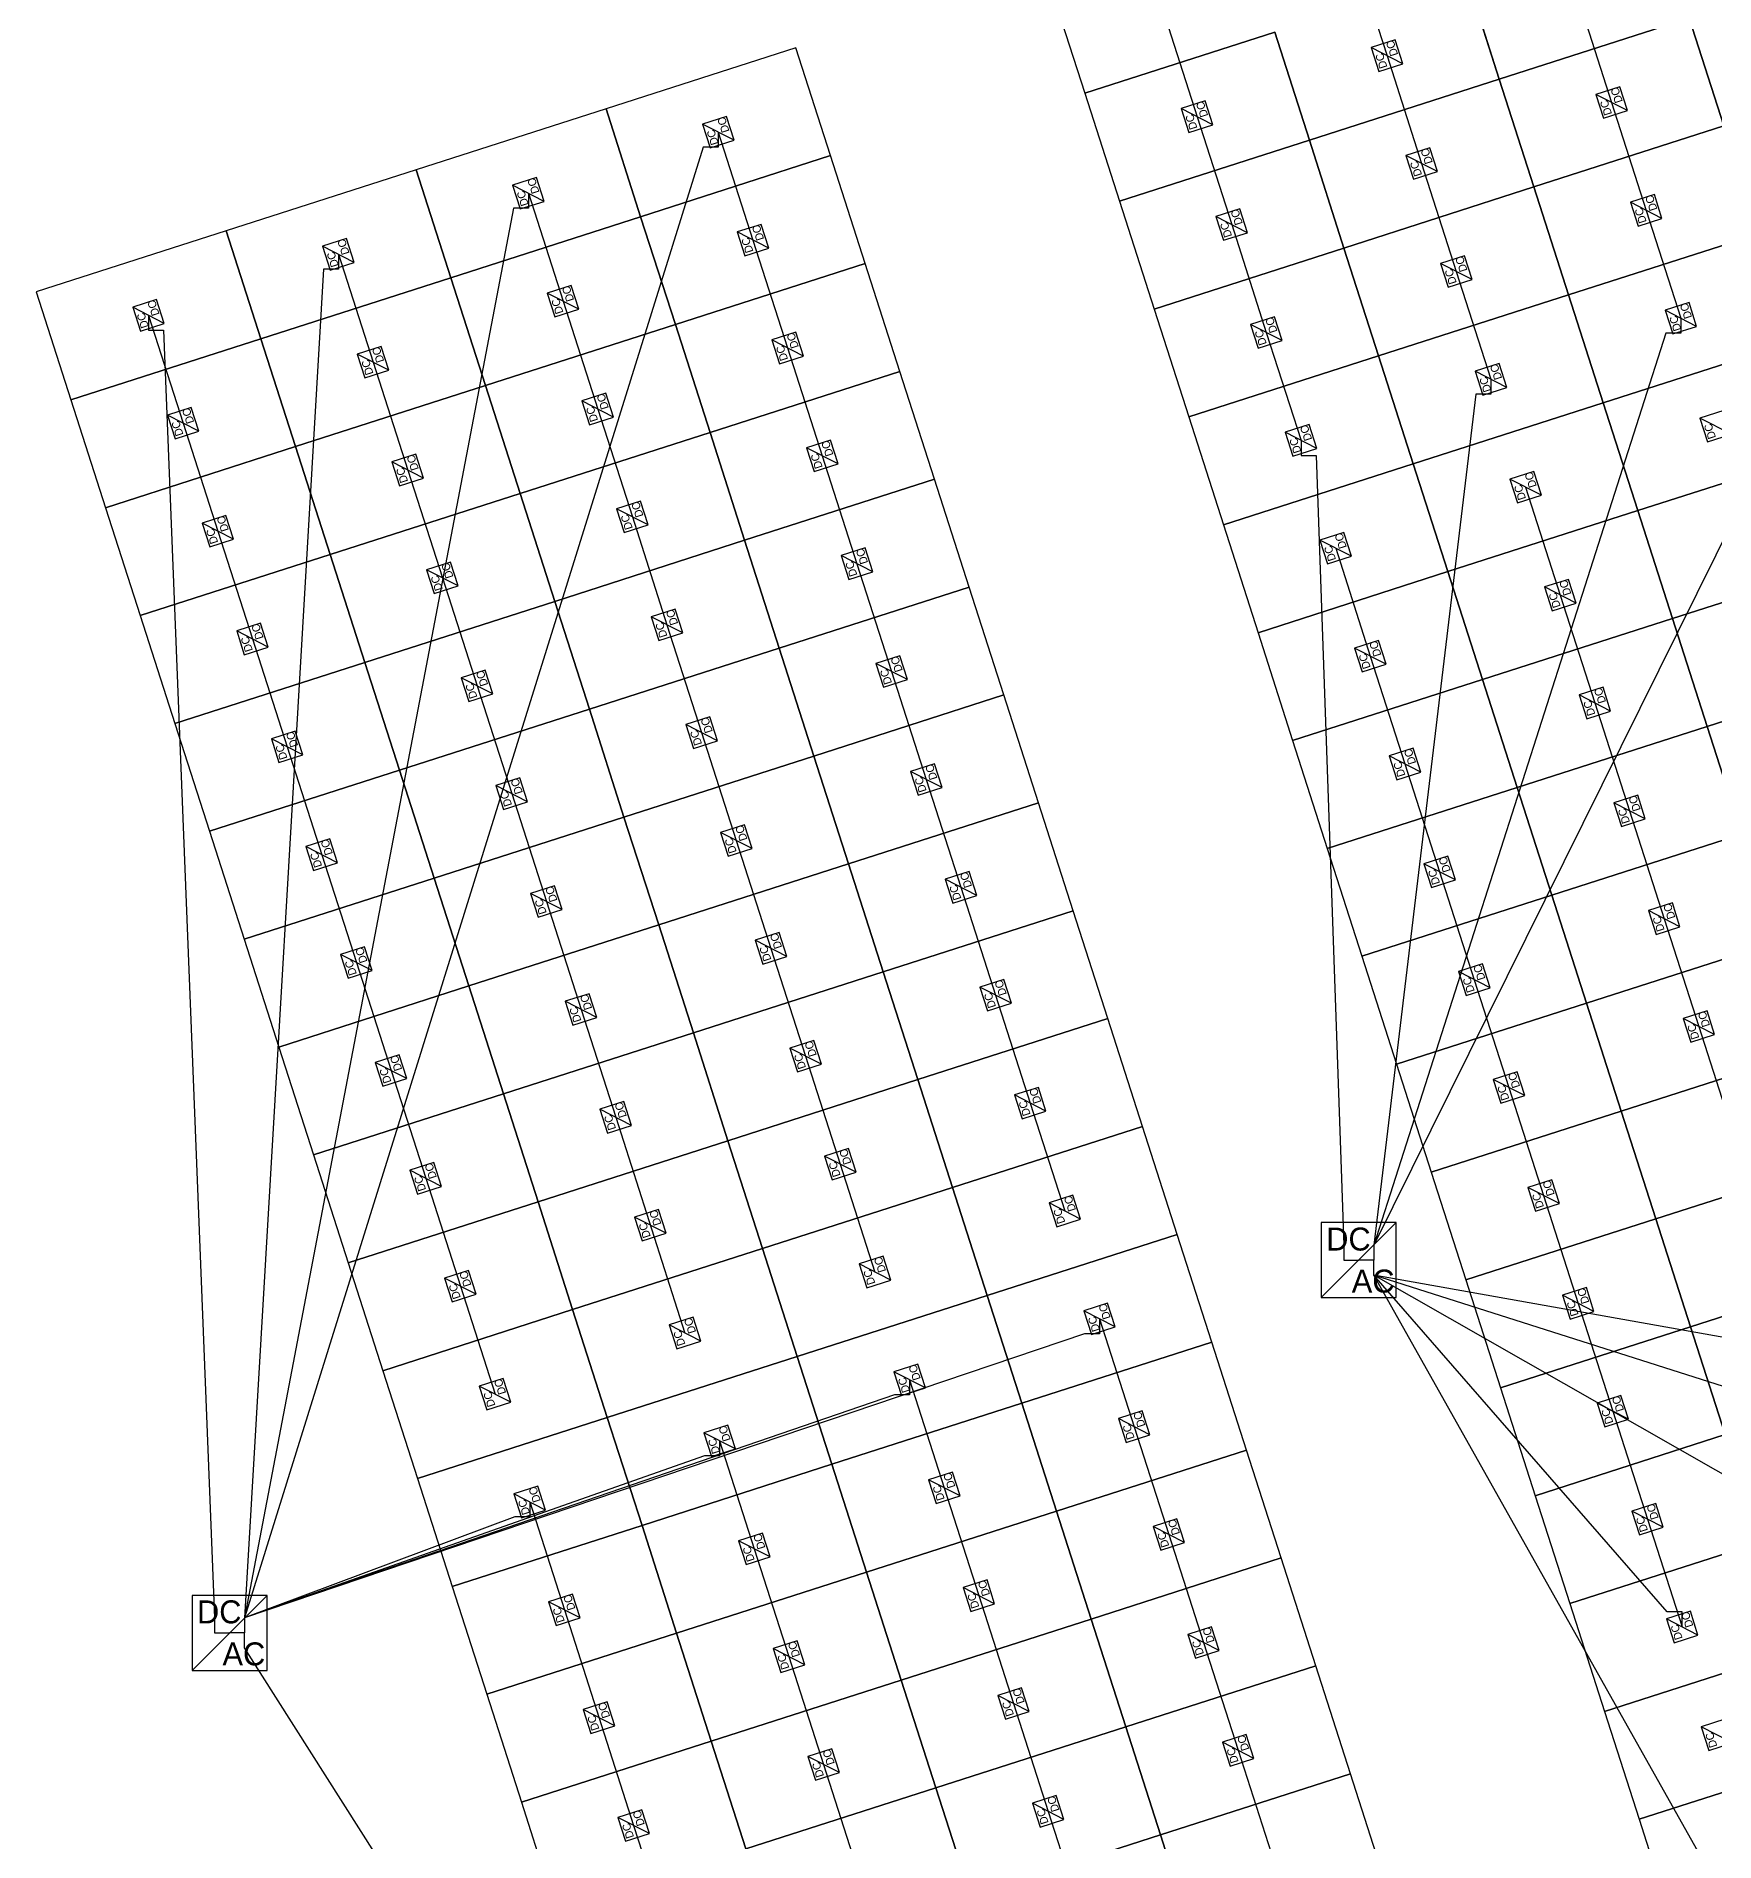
# Model space of a CAD drawing. Header units: feet. Extents: x -377 to 137, y -256 to 143.
# Drawn here: x -364.2 to -309.1, y -137 to -77.8 of the extents above; entities that cross this region are included whole.
import ezdxf

# ---------------------------------------------------------------- set-up
doc = ezdxf.new("R2010")
doc.units = ezdxf.units.FT
for name, color, linetype in [('Connections', 7, 'CONTINUOUS'), ('Inverters', 7, 'CONTINUOUS'), ('Modules', 7, 'CONTINUOUS'), ('Strings', 7, 'CONTINUOUS')]:
    doc.layers.add(name, color=color, linetype=linetype)

msp = doc.modelspace()

# ---------------------------------------------------------------- linework, layer by layer
at = {"layer": 'Connections', "color": 91}
for p, q in [((-341.842, -80.922), (-341.842, -81.414)), ((-342.334, -81.414), (-357.387, -129.662)), ((-341.842, -81.414), (-342.334, -81.414)), ((-348.074, -82.925), (-348.074, -83.417)), ((-348.567, -83.417), (-357.387, -129.662)), ((-348.074, -83.417), (-348.567, -83.417)), ((-354.307, -84.927), (-354.307, -85.419)), ((-354.799, -85.419), (-357.387, -129.662)), ((-354.307, -85.419), (-354.799, -85.419)), ((-304.52, -85.516), (-320.338, -117.431)), ((-360.539, -86.93), (-360.539, -87.422)), ((-310.26, -87.026), (-310.26, -87.518)), ((-360.539, -87.422), (-360.047, -87.422)), ((-360.047, -87.422), (-358.371, -129.662)), ((-310.753, -87.518), (-320.338, -117.431)), ((-310.26, -87.518), (-310.753, -87.518)), ((-316.493, -89.029), (-316.493, -89.521)), ((-316.985, -89.521), (-320.338, -117.431)), ((-316.493, -89.521), (-316.985, -89.521)), ((-322.725, -91.031), (-322.725, -91.523)), ((-322.725, -91.523), (-322.233, -91.523)), ((-322.233, -91.523), (-321.322, -117.431)), ((-321.322, -117.431), (-321.322, -117.923)), ((-320.338, -117.431), (-320.338, -117.923)), ((-320.338, -117.431), (-320.338, -117.923)), ((-320.338, -117.431), (-320.338, -117.923)), ((-321.322, -117.923), (-320.83, -117.923)), ((-320.338, -117.923), (-320.83, -117.923)), ((-320.338, -117.923), (-320.83, -117.923)), ((-320.338, -117.923), (-320.83, -117.923)), ((-320.338, -117.923), (-320.83, -117.923)), ((-320.338, -117.923), (-320.83, -117.923)), ((-320.338, -117.923), (-320.83, -117.923)), ((-320.338, -117.923), (-320.83, -117.923)), ((-320.338, -117.923), (-320.83, -117.923)), ((-320.338, -118.415), (-320.338, -117.923)), ((-320.338, -118.415), (-320.338, -117.923)), ((-320.338, -118.415), (-320.338, -117.923)), ((-320.338, -118.415), (-320.338, -117.923)), ((-320.338, -118.415), (-320.338, -117.923)), ((-292.012, -123.46), (-320.338, -118.415)), ((-298.244, -125.463), (-320.338, -118.415)), ((-304.477, -127.466), (-320.338, -118.415)), ((-310.709, -129.468), (-320.338, -118.415)), ((-306.161, -143.624), (-320.338, -118.415)), ((-329.334, -119.851), (-329.334, -120.343)), ((-329.826, -120.343), (-357.387, -129.662)), ((-329.334, -120.343), (-329.826, -120.343)), ((-335.566, -121.854), (-335.566, -122.346)), ((-336.058, -122.346), (-357.387, -129.662)), ((-335.566, -122.346), (-336.058, -122.346)), ((-342.291, -124.348), (-357.387, -129.662)), ((-341.799, -124.348), (-342.291, -124.348)), ((-341.799, -123.856), (-341.799, -124.348)), ((-348.031, -125.859), (-348.031, -126.351)), ((-348.523, -126.351), (-357.387, -129.662)), ((-348.031, -126.351), (-348.523, -126.351)), ((-358.371, -129.662), (-358.371, -130.154)), ((-357.387, -129.662), (-357.387, -130.154)), ((-357.387, -129.662), (-357.387, -130.154)), ((-357.387, -129.662), (-357.387, -130.154)), ((-357.387, -129.662), (-357.387, -130.154)), ((-357.387, -129.662), (-357.387, -130.154)), ((-357.387, -129.662), (-357.387, -130.154)), ((-357.387, -129.662), (-357.387, -130.154)), ((-310.217, -129.468), (-310.709, -129.468)), ((-310.217, -129.96), (-310.217, -129.468)), ((-358.371, -130.154), (-357.879, -130.154)), ((-357.387, -130.154), (-357.879, -130.154)), ((-357.387, -130.154), (-357.879, -130.154)), ((-357.387, -130.154), (-357.879, -130.154)), ((-357.387, -130.154), (-357.879, -130.154)), ((-357.387, -130.154), (-357.879, -130.154)), ((-357.387, -130.154), (-357.879, -130.154)), ((-357.387, -130.154), (-357.879, -130.154)), ((-357.387, -130.154), (-357.879, -130.154)), ((-357.387, -130.646), (-357.387, -130.154)), ((-336.015, -164.296), (-357.387, -130.646))]:
    msp.add_line(p, q, dxfattribs=at)
at = {"layer": 'Inverters'}
for p, q in [((-319.6, -116.692), (-322.061, -116.692)), ((-322.061, -116.692), (-322.061, -119.153)), ((-322.061, -119.153), (-319.6, -116.692)), ((-319.6, -119.153), (-319.6, -116.692)), ((-322.061, -119.153), (-319.6, -119.153)), ((-356.649, -128.924), (-359.109, -128.924)), ((-359.109, -128.924), (-359.109, -131.384)), ((-359.109, -131.384), (-356.649, -128.924)), ((-356.649, -131.384), (-356.649, -128.924)), ((-359.109, -131.384), (-356.649, -131.384))]:
    msp.add_line(p, q, dxfattribs=at)
at = {"layer": 'Modules', "color": 254}
for p, q in [((-316.219, -79.18), (-317.357, -75.641)), ((-317.357, -75.641), (-316.219, -79.18)), ((-330.959, -76.107), (-329.822, -79.646)), ((-309.987, -77.177), (-316.219, -79.18)), ((-316.219, -79.18), (-309.987, -77.177)), ((-308.85, -80.716), (-309.987, -77.177)), ((-309.987, -77.177), (-308.85, -80.716)), ((-339.294, -78.151), (-345.527, -80.154)), ((-338.157, -81.69), (-339.294, -78.151)), ((-323.589, -77.644), (-329.822, -79.646)), ((-329.822, -79.646), (-323.589, -77.644)), ((-322.452, -81.183), (-323.589, -77.644)), ((-323.589, -77.644), (-322.452, -81.183)), ((-319.639, -77.896), (-320.42, -78.147)), ((-320.42, -78.147), (-320.169, -78.928)), ((-319.388, -78.677), (-320.42, -78.147)), ((-319.388, -78.677), (-319.639, -77.896)), ((-320.169, -78.928), (-319.388, -78.677)), ((-316.219, -79.18), (-322.452, -81.183)), ((-322.452, -81.183), (-316.219, -79.18)), ((-315.082, -82.719), (-316.219, -79.18)), ((-316.219, -79.18), (-315.082, -82.719)), ((-329.822, -79.646), (-328.684, -83.185)), ((-325.872, -79.898), (-326.653, -80.149)), ((-325.621, -80.679), (-325.872, -79.898)), ((-312.27, -79.432), (-313.051, -79.683)), ((-313.051, -79.683), (-312.8, -80.464)), ((-312.019, -80.213), (-313.051, -79.683)), ((-312.019, -80.213), (-312.27, -79.432)), ((-345.527, -80.154), (-351.759, -82.157)), ((-344.39, -83.693), (-345.527, -80.154)), ((-345.527, -80.154), (-344.39, -83.693)), ((-341.577, -80.406), (-342.358, -80.657)), ((-341.326, -81.187), (-341.577, -80.406)), ((-326.653, -80.149), (-326.402, -80.93)), ((-325.621, -80.679), (-326.653, -80.149)), ((-312.8, -80.464), (-312.019, -80.213)), ((-342.358, -80.657), (-342.107, -81.438)), ((-341.326, -81.187), (-342.358, -80.657)), ((-326.402, -80.93), (-325.621, -80.679)), ((-308.85, -80.716), (-315.082, -82.719)), ((-315.082, -82.719), (-308.85, -80.716)), ((-338.157, -81.69), (-344.39, -83.693)), ((-344.39, -83.693), (-338.157, -81.69)), ((-342.107, -81.438), (-341.326, -81.187)), ((-337.02, -85.229), (-338.157, -81.69)), ((-322.452, -81.183), (-328.684, -83.185)), ((-328.684, -83.185), (-322.452, -81.183)), ((-321.315, -84.722), (-322.452, -81.183)), ((-322.452, -81.183), (-321.315, -84.722)), ((-318.502, -81.435), (-319.283, -81.686)), ((-319.283, -81.686), (-319.032, -82.467)), ((-318.251, -82.216), (-319.283, -81.686)), ((-318.251, -82.216), (-318.502, -81.435)), ((-351.759, -82.157), (-357.992, -84.159)), ((-350.622, -85.696), (-351.759, -82.157)), ((-351.759, -82.157), (-350.622, -85.696)), ((-319.032, -82.467), (-318.251, -82.216)), ((-347.809, -82.409), (-348.59, -82.66)), ((-348.59, -82.66), (-348.339, -83.441)), ((-347.558, -83.19), (-348.59, -82.66)), ((-347.558, -83.19), (-347.809, -82.409)), ((-315.082, -82.719), (-321.315, -84.722)), ((-321.315, -84.722), (-315.082, -82.719)), ((-313.945, -86.258), (-315.082, -82.719)), ((-315.082, -82.719), (-313.945, -86.258)), ((-348.339, -83.441), (-347.558, -83.19)), ((-328.684, -83.185), (-327.547, -86.724)), ((-324.735, -83.437), (-325.516, -83.688)), ((-324.484, -84.218), (-324.735, -83.437)), ((-311.133, -82.971), (-311.913, -83.222)), ((-311.913, -83.222), (-311.663, -84.003)), ((-310.882, -83.752), (-311.913, -83.222)), ((-310.882, -83.752), (-311.133, -82.971)), ((-344.39, -83.693), (-350.622, -85.696)), ((-350.622, -85.696), (-344.39, -83.693)), ((-343.252, -87.232), (-344.39, -83.693)), ((-344.39, -83.693), (-343.252, -87.232)), ((-340.44, -83.945), (-341.221, -84.196)), ((-340.189, -84.726), (-340.44, -83.945)), ((-325.516, -83.688), (-325.265, -84.469)), ((-324.484, -84.218), (-325.516, -83.688)), ((-311.663, -84.003), (-310.882, -83.752)), ((-357.992, -84.159), (-364.224, -86.162)), ((-356.855, -87.698), (-357.992, -84.159)), ((-357.992, -84.159), (-356.855, -87.698)), ((-354.042, -84.411), (-354.823, -84.662)), ((-354.823, -84.662), (-354.572, -85.443)), ((-353.791, -85.192), (-354.823, -84.662)), ((-353.791, -85.192), (-354.042, -84.411)), ((-341.221, -84.196), (-340.97, -84.977)), ((-340.189, -84.726), (-341.221, -84.196)), ((-325.265, -84.469), (-324.484, -84.218)), ((-307.713, -84.255), (-313.945, -86.258)), ((-313.945, -86.258), (-307.713, -84.255)), ((-354.572, -85.443), (-353.791, -85.192)), ((-337.02, -85.229), (-343.252, -87.232)), ((-343.252, -87.232), (-337.02, -85.229)), ((-340.97, -84.977), (-340.189, -84.726)), ((-335.883, -88.768), (-337.02, -85.229)), ((-321.315, -84.722), (-327.547, -86.724)), ((-327.547, -86.724), (-321.315, -84.722)), ((-320.178, -88.261), (-321.315, -84.722)), ((-321.315, -84.722), (-320.178, -88.261)), ((-317.365, -84.974), (-318.146, -85.225)), ((-318.146, -85.225), (-317.895, -86.006)), ((-317.114, -85.755), (-318.146, -85.225)), ((-317.114, -85.755), (-317.365, -84.974)), ((-350.622, -85.696), (-356.855, -87.698)), ((-356.855, -87.698), (-350.622, -85.696)), ((-349.485, -89.235), (-350.622, -85.696)), ((-350.622, -85.696), (-349.485, -89.235)), ((-317.895, -86.006), (-317.114, -85.755)), ((-364.224, -86.162), (-363.087, -89.701)), ((-360.274, -86.414), (-361.055, -86.665)), ((-360.023, -87.195), (-360.274, -86.414)), ((-346.672, -85.948), (-347.453, -86.199)), ((-347.453, -86.199), (-347.202, -86.98)), ((-346.421, -86.729), (-347.453, -86.199)), ((-346.421, -86.729), (-346.672, -85.948)), ((-313.945, -86.258), (-320.178, -88.261)), ((-320.178, -88.261), (-313.945, -86.258)), ((-312.808, -89.797), (-313.945, -86.258)), ((-313.945, -86.258), (-312.808, -89.797)), ((-361.055, -86.665), (-360.804, -87.446)), ((-360.023, -87.195), (-361.055, -86.665)), ((-347.202, -86.98), (-346.421, -86.729)), ((-327.547, -86.724), (-326.41, -90.263)), ((-323.598, -86.976), (-324.378, -87.227)), ((-323.347, -87.757), (-323.598, -86.976)), ((-309.995, -86.51), (-310.776, -86.761)), ((-310.776, -86.761), (-310.525, -87.542)), ((-309.745, -87.291), (-310.776, -86.761)), ((-309.745, -87.291), (-309.995, -86.51)), ((-360.804, -87.446), (-360.023, -87.195)), ((-343.252, -87.232), (-349.485, -89.235)), ((-349.485, -89.235), (-343.252, -87.232)), ((-342.115, -90.771), (-343.252, -87.232)), ((-343.252, -87.232), (-342.115, -90.771)), ((-339.303, -87.484), (-340.084, -87.735)), ((-339.052, -88.265), (-339.303, -87.484)), ((-324.378, -87.227), (-324.128, -88.008)), ((-323.347, -87.757), (-324.378, -87.227)), ((-310.525, -87.542), (-309.745, -87.291)), ((-356.855, -87.698), (-363.087, -89.701)), ((-363.087, -89.701), (-356.855, -87.698)), ((-355.717, -91.237), (-356.855, -87.698)), ((-356.855, -87.698), (-355.717, -91.237)), ((-352.905, -87.95), (-353.686, -88.201)), ((-353.686, -88.201), (-353.435, -88.982)), ((-352.654, -88.731), (-353.686, -88.201)), ((-352.654, -88.731), (-352.905, -87.95)), ((-340.084, -87.735), (-339.833, -88.516)), ((-339.052, -88.265), (-340.084, -87.735)), ((-339.833, -88.516), (-339.052, -88.265)), ((-320.178, -88.261), (-326.41, -90.263)), ((-326.41, -90.263), (-320.178, -88.261)), ((-324.128, -88.008), (-323.347, -87.757)), ((-319.041, -91.8), (-320.178, -88.261)), ((-320.178, -88.261), (-319.041, -91.8)), ((-306.576, -87.794), (-312.808, -89.797)), ((-312.808, -89.797), (-306.576, -87.794)), ((-353.435, -88.982), (-352.654, -88.731)), ((-335.883, -88.768), (-342.115, -90.771)), ((-342.115, -90.771), (-335.883, -88.768)), ((-334.746, -92.307), (-335.883, -88.768)), ((-316.228, -88.513), (-317.009, -88.764)), ((-317.009, -88.764), (-316.758, -89.545)), ((-315.977, -89.294), (-317.009, -88.764)), ((-315.977, -89.294), (-316.228, -88.513)), ((-349.485, -89.235), (-355.717, -91.237)), ((-355.717, -91.237), (-349.485, -89.235)), ((-348.348, -92.774), (-349.485, -89.235)), ((-349.485, -89.235), (-348.348, -92.774)), ((-316.758, -89.545), (-315.977, -89.294)), ((-363.087, -89.701), (-361.95, -93.24)), ((-359.137, -89.953), (-359.918, -90.204)), ((-358.886, -90.734), (-359.137, -89.953)), ((-345.535, -89.487), (-346.316, -89.738)), ((-346.316, -89.738), (-346.065, -90.519)), ((-345.284, -90.268), (-346.316, -89.738)), ((-345.284, -90.268), (-345.535, -89.487)), ((-312.808, -89.797), (-319.041, -91.8)), ((-319.041, -91.8), (-312.808, -89.797)), ((-311.671, -93.336), (-312.808, -89.797)), ((-312.808, -89.797), (-311.671, -93.336)), ((-359.918, -90.204), (-359.667, -90.985)), ((-358.886, -90.734), (-359.918, -90.204)), ((-346.065, -90.519), (-345.284, -90.268)), ((-326.41, -90.263), (-325.273, -93.802)), ((-322.46, -90.515), (-323.241, -90.766)), ((-322.21, -91.296), (-322.46, -90.515)), ((-308.858, -90.049), (-309.639, -90.3)), ((-309.639, -90.3), (-309.388, -91.081)), ((-308.607, -90.83), (-309.639, -90.3)), ((-359.667, -90.985), (-358.886, -90.734)), ((-342.115, -90.771), (-348.348, -92.774)), ((-348.348, -92.774), (-342.115, -90.771)), ((-340.978, -94.31), (-342.115, -90.771)), ((-342.115, -90.771), (-340.978, -94.31)), ((-338.166, -91.023), (-338.946, -91.274)), ((-337.915, -91.804), (-338.166, -91.023)), ((-323.241, -90.766), (-322.99, -91.547)), ((-322.21, -91.296), (-323.241, -90.766)), ((-309.388, -91.081), (-308.607, -90.83)), ((-355.717, -91.237), (-361.95, -93.24)), ((-361.95, -93.24), (-355.717, -91.237)), ((-354.58, -94.776), (-355.717, -91.237)), ((-355.717, -91.237), (-354.58, -94.776)), ((-351.768, -91.489), (-352.549, -91.74)), ((-352.549, -91.74), (-352.298, -92.521)), ((-351.517, -92.27), (-352.549, -91.74)), ((-351.517, -92.27), (-351.768, -91.489)), ((-338.946, -91.274), (-338.696, -92.055)), ((-337.915, -91.804), (-338.946, -91.274)), ((-338.696, -92.055), (-337.915, -91.804)), ((-319.041, -91.8), (-325.273, -93.802)), ((-325.273, -93.802), (-319.041, -91.8)), ((-322.99, -91.547), (-322.21, -91.296)), ((-317.904, -95.339), (-319.041, -91.8)), ((-319.041, -91.8), (-317.904, -95.339)), ((-305.439, -91.333), (-311.671, -93.336)), ((-311.671, -93.336), (-305.439, -91.333)), ((-352.298, -92.521), (-351.517, -92.27)), ((-334.746, -92.307), (-340.978, -94.31)), ((-340.978, -94.31), (-334.746, -92.307)), ((-333.609, -95.846), (-334.746, -92.307)), ((-315.091, -92.052), (-315.872, -92.303)), ((-315.872, -92.303), (-315.621, -93.084)), ((-314.84, -92.833), (-315.872, -92.303)), ((-314.84, -92.833), (-315.091, -92.052)), ((-348.348, -92.774), (-354.58, -94.776)), ((-354.58, -94.776), (-348.348, -92.774)), ((-347.211, -96.313), (-348.348, -92.774)), ((-348.348, -92.774), (-347.211, -96.313)), ((-315.621, -93.084), (-314.84, -92.833)), ((-361.95, -93.24), (-360.813, -96.779)), ((-358, -93.492), (-358.781, -93.743)), ((-357.749, -94.273), (-358, -93.492)), ((-344.398, -93.026), (-345.179, -93.277)), ((-345.179, -93.277), (-344.928, -94.058)), ((-344.147, -93.807), (-345.179, -93.277)), ((-344.147, -93.807), (-344.398, -93.026)), ((-311.671, -93.336), (-317.904, -95.339)), ((-317.904, -95.339), (-311.671, -93.336)), ((-310.534, -96.875), (-311.671, -93.336)), ((-311.671, -93.336), (-310.534, -96.875)), ((-358.781, -93.743), (-358.53, -94.524)), ((-357.749, -94.273), (-358.781, -93.743)), ((-344.928, -94.058), (-344.147, -93.807)), ((-325.273, -93.802), (-324.136, -97.341)), ((-321.323, -94.054), (-322.104, -94.305)), ((-321.072, -94.835), (-321.323, -94.054)), ((-354.58, -94.776), (-360.813, -96.779)), ((-360.813, -96.779), (-354.58, -94.776)), ((-358.53, -94.524), (-357.749, -94.273)), ((-353.443, -98.315), (-354.58, -94.776)), ((-354.58, -94.776), (-353.443, -98.315)), ((-340.978, -94.31), (-347.211, -96.313)), ((-347.211, -96.313), (-340.978, -94.31)), ((-339.841, -97.849), (-340.978, -94.31)), ((-340.978, -94.31), (-339.841, -97.849)), ((-337.028, -94.562), (-337.809, -94.813)), ((-336.778, -95.343), (-337.028, -94.562)), ((-322.104, -94.305), (-321.853, -95.086)), ((-321.072, -94.835), (-322.104, -94.305)), ((-350.631, -95.028), (-351.411, -95.279)), ((-351.411, -95.279), (-351.161, -96.06)), ((-350.38, -95.809), (-351.411, -95.279)), ((-350.38, -95.809), (-350.631, -95.028)), ((-337.809, -94.813), (-337.558, -95.594)), ((-336.778, -95.343), (-337.809, -94.813)), ((-337.558, -95.594), (-336.778, -95.343)), ((-317.904, -95.339), (-324.136, -97.341)), ((-324.136, -97.341), (-317.904, -95.339)), ((-321.853, -95.086), (-321.072, -94.835)), ((-316.766, -98.878), (-317.904, -95.339)), ((-317.904, -95.339), (-316.766, -98.878)), ((-304.301, -94.872), (-310.534, -96.875)), ((-310.534, -96.875), (-304.301, -94.872)), ((-351.161, -96.06), (-350.38, -95.809)), ((-333.609, -95.846), (-339.841, -97.849)), ((-339.841, -97.849), (-333.609, -95.846)), ((-332.472, -99.385), (-333.609, -95.846)), ((-313.954, -95.591), (-314.735, -95.842)), ((-314.735, -95.842), (-314.484, -96.623)), ((-313.703, -96.372), (-314.735, -95.842)), ((-313.703, -96.372), (-313.954, -95.591)), ((-347.211, -96.313), (-353.443, -98.315)), ((-353.443, -98.315), (-347.211, -96.313)), ((-346.074, -99.852), (-347.211, -96.313)), ((-347.211, -96.313), (-346.074, -99.852)), ((-314.484, -96.623), (-313.703, -96.372)), ((-360.813, -96.779), (-359.676, -100.318)), ((-356.863, -97.031), (-357.644, -97.282)), ((-356.612, -97.812), (-356.863, -97.031)), ((-343.261, -96.565), (-344.042, -96.816)), ((-344.042, -96.816), (-343.791, -97.597)), ((-343.01, -97.346), (-344.042, -96.816)), ((-343.01, -97.346), (-343.261, -96.565)), ((-310.534, -96.875), (-316.766, -98.878)), ((-316.766, -98.878), (-310.534, -96.875)), ((-309.397, -100.414), (-310.534, -96.875)), ((-310.534, -96.875), (-309.397, -100.414)), ((-357.644, -97.282), (-357.393, -98.063)), ((-356.612, -97.812), (-357.644, -97.282)), ((-343.791, -97.597), (-343.01, -97.346)), ((-324.136, -97.341), (-322.999, -100.88)), ((-320.186, -97.593), (-320.967, -97.844)), ((-319.935, -98.374), (-320.186, -97.593)), ((-353.443, -98.315), (-359.676, -100.318)), ((-359.676, -100.318), (-353.443, -98.315)), ((-357.393, -98.063), (-356.612, -97.812)), ((-352.306, -101.854), (-353.443, -98.315)), ((-353.443, -98.315), (-352.306, -101.854)), ((-339.841, -97.849), (-346.074, -99.852)), ((-346.074, -99.852), (-339.841, -97.849)), ((-338.704, -101.388), (-339.841, -97.849)), ((-339.841, -97.849), (-338.704, -101.388)), ((-335.891, -98.101), (-336.672, -98.352)), ((-335.64, -98.882), (-335.891, -98.101)), ((-320.967, -97.844), (-320.716, -98.625)), ((-319.935, -98.374), (-320.967, -97.844)), ((-349.493, -98.567), (-350.274, -98.818)), ((-350.274, -98.818), (-350.023, -99.599)), ((-349.243, -99.348), (-350.274, -98.818)), ((-349.243, -99.348), (-349.493, -98.567)), ((-336.672, -98.352), (-336.421, -99.133)), ((-335.64, -98.882), (-336.672, -98.352)), ((-336.421, -99.133), (-335.64, -98.882)), ((-316.766, -98.878), (-322.999, -100.88)), ((-322.999, -100.88), (-316.766, -98.878)), ((-320.716, -98.625), (-319.935, -98.374)), ((-315.629, -102.417), (-316.766, -98.878)), ((-316.766, -98.878), (-315.629, -102.417)), ((-303.164, -98.411), (-309.397, -100.414)), ((-309.397, -100.414), (-303.164, -98.411)), ((-350.023, -99.599), (-349.243, -99.348)), ((-332.472, -99.385), (-338.704, -101.388)), ((-338.704, -101.388), (-332.472, -99.385)), ((-331.334, -102.924), (-332.472, -99.385)), ((-312.817, -99.13), (-313.598, -99.381)), ((-313.598, -99.381), (-313.347, -100.162)), ((-312.566, -99.911), (-313.598, -99.381)), ((-312.566, -99.911), (-312.817, -99.13)), ((-346.074, -99.852), (-352.306, -101.854)), ((-352.306, -101.854), (-346.074, -99.852)), ((-344.937, -103.39), (-346.074, -99.852)), ((-346.074, -99.852), (-344.937, -103.39)), ((-342.124, -100.104), (-342.905, -100.355)), ((-341.873, -100.885), (-342.124, -100.104)), ((-313.347, -100.162), (-312.566, -99.911)), ((-359.676, -100.318), (-358.539, -103.857)), ((-355.726, -100.57), (-356.507, -100.821)), ((-355.475, -101.351), (-355.726, -100.57)), ((-342.905, -100.355), (-342.654, -101.136)), ((-341.873, -100.885), (-342.905, -100.355)), ((-309.397, -100.414), (-315.629, -102.417)), ((-315.629, -102.417), (-309.397, -100.414)), ((-308.26, -103.953), (-309.397, -100.414)), ((-309.397, -100.414), (-308.26, -103.953)), ((-356.507, -100.821), (-356.256, -101.602)), ((-355.475, -101.351), (-356.507, -100.821)), ((-342.654, -101.136), (-341.873, -100.885)), ((-322.999, -100.88), (-321.862, -104.419)), ((-319.049, -101.132), (-319.83, -101.383)), ((-318.798, -101.913), (-319.049, -101.132)), ((-352.306, -101.854), (-358.539, -103.857)), ((-358.539, -103.857), (-352.306, -101.854)), ((-356.256, -101.602), (-355.475, -101.351)), ((-351.169, -105.393), (-352.306, -101.854)), ((-352.306, -101.854), (-351.169, -105.393)), ((-338.704, -101.388), (-344.937, -103.39)), ((-344.937, -103.39), (-338.704, -101.388)), ((-337.567, -104.927), (-338.704, -101.388)), ((-338.704, -101.388), (-337.567, -104.927)), ((-334.754, -101.64), (-335.535, -101.891)), ((-335.535, -101.891), (-335.284, -102.672)), ((-334.503, -102.421), (-335.535, -101.891)), ((-334.503, -102.421), (-334.754, -101.64)), ((-319.83, -101.383), (-319.579, -102.164)), ((-318.798, -101.913), (-319.83, -101.383)), ((-348.356, -102.106), (-349.137, -102.357)), ((-349.137, -102.357), (-348.886, -103.138)), ((-348.105, -102.887), (-349.137, -102.357)), ((-348.105, -102.887), (-348.356, -102.106)), ((-335.284, -102.672), (-334.503, -102.421)), ((-315.629, -102.417), (-321.862, -104.419)), ((-321.862, -104.419), (-315.629, -102.417)), ((-319.579, -102.164), (-318.798, -101.913)), ((-314.492, -105.956), (-315.629, -102.417)), ((-315.629, -102.417), (-314.492, -105.956)), ((-348.886, -103.138), (-348.105, -102.887)), ((-331.334, -102.924), (-337.567, -104.927)), ((-337.567, -104.927), (-331.334, -102.924)), ((-330.197, -106.463), (-331.334, -102.924)), ((-311.68, -102.669), (-312.46, -102.92)), ((-312.46, -102.92), (-312.21, -103.701)), ((-311.429, -103.45), (-312.46, -102.92)), ((-311.429, -103.45), (-311.68, -102.669)), ((-344.937, -103.39), (-351.169, -105.393)), ((-351.169, -105.393), (-344.937, -103.39)), ((-343.799, -106.929), (-344.937, -103.39)), ((-344.937, -103.39), (-343.799, -106.929)), ((-340.987, -103.643), (-341.768, -103.894)), ((-340.736, -104.424), (-340.987, -103.643)), ((-312.21, -103.701), (-311.429, -103.45)), ((-358.539, -103.857), (-357.402, -107.396)), ((-354.589, -104.109), (-355.37, -104.36)), ((-354.338, -104.89), (-354.589, -104.109)), ((-341.768, -103.894), (-341.517, -104.675)), ((-340.736, -104.424), (-341.768, -103.894)), ((-308.26, -103.953), (-314.492, -105.956)), ((-314.492, -105.956), (-308.26, -103.953)), ((-355.37, -104.36), (-355.119, -105.141)), ((-354.338, -104.89), (-355.37, -104.36)), ((-341.517, -104.675), (-340.736, -104.424)), ((-321.862, -104.419), (-320.725, -107.958)), ((-317.912, -104.671), (-318.693, -104.922)), ((-317.661, -105.452), (-317.912, -104.671)), ((-351.169, -105.393), (-357.402, -107.396)), ((-357.402, -107.396), (-351.169, -105.393)), ((-355.119, -105.141), (-354.338, -104.89)), ((-350.032, -108.932), (-351.169, -105.393)), ((-351.169, -105.393), (-350.032, -108.932)), ((-337.567, -104.927), (-343.799, -106.929)), ((-343.799, -106.929), (-337.567, -104.927)), ((-336.43, -108.466), (-337.567, -104.927)), ((-337.567, -104.927), (-336.43, -108.466)), ((-333.617, -105.179), (-334.398, -105.43)), ((-334.398, -105.43), (-334.147, -106.211)), ((-333.366, -105.96), (-334.398, -105.43)), ((-333.366, -105.96), (-333.617, -105.179)), ((-318.693, -104.922), (-318.442, -105.703)), ((-317.661, -105.452), (-318.693, -104.922)), ((-347.219, -105.645), (-348, -105.896)), ((-348, -105.896), (-347.749, -106.677)), ((-346.968, -106.426), (-348, -105.896)), ((-346.968, -106.426), (-347.219, -105.645)), ((-334.147, -106.211), (-333.366, -105.96)), ((-314.492, -105.956), (-320.725, -107.958)), ((-320.725, -107.958), (-314.492, -105.956)), ((-318.442, -105.703), (-317.661, -105.452)), ((-313.355, -109.495), (-314.492, -105.956)), ((-314.492, -105.956), (-313.355, -109.495)), ((-347.749, -106.677), (-346.968, -106.426)), ((-330.197, -106.463), (-336.43, -108.466)), ((-336.43, -108.466), (-330.197, -106.463)), ((-329.06, -110.002), (-330.197, -106.463)), ((-310.542, -106.208), (-311.323, -106.459)), ((-311.323, -106.459), (-311.072, -107.24)), ((-310.292, -106.989), (-311.323, -106.459)), ((-310.292, -106.989), (-310.542, -106.208)), ((-343.799, -106.929), (-350.032, -108.932)), ((-350.032, -108.932), (-343.799, -106.929)), ((-342.662, -110.468), (-343.799, -106.929)), ((-343.799, -106.929), (-342.662, -110.468)), ((-339.85, -107.182), (-340.631, -107.433)), ((-339.599, -107.963), (-339.85, -107.182)), ((-311.072, -107.24), (-310.292, -106.989)), ((-357.402, -107.396), (-356.264, -110.935)), ((-353.452, -107.648), (-354.233, -107.899)), ((-353.201, -108.429), (-353.452, -107.648)), ((-340.631, -107.433), (-340.38, -108.214)), ((-339.599, -107.963), (-340.631, -107.433)), ((-307.123, -107.492), (-313.355, -109.495)), ((-313.355, -109.495), (-307.123, -107.492)), ((-354.233, -107.899), (-353.982, -108.68)), ((-353.201, -108.429), (-354.233, -107.899)), ((-340.38, -108.214), (-339.599, -107.963)), ((-320.725, -107.958), (-319.588, -111.497)), ((-316.775, -108.21), (-317.556, -108.461)), ((-316.524, -108.991), (-316.775, -108.21)), ((-350.032, -108.932), (-356.264, -110.935)), ((-356.264, -110.935), (-350.032, -108.932)), ((-353.982, -108.68), (-353.201, -108.429)), ((-348.895, -112.471), (-350.032, -108.932)), ((-350.032, -108.932), (-348.895, -112.471)), ((-336.43, -108.466), (-342.662, -110.468)), ((-342.662, -110.468), (-336.43, -108.466)), ((-335.293, -112.005), (-336.43, -108.466)), ((-336.43, -108.466), (-335.293, -112.005)), ((-332.48, -108.718), (-333.261, -108.969)), ((-333.261, -108.969), (-333.01, -109.75)), ((-332.229, -109.499), (-333.261, -108.969)), ((-332.229, -109.499), (-332.48, -108.718)), ((-317.556, -108.461), (-317.305, -109.242)), ((-316.524, -108.991), (-317.556, -108.461)), ((-317.305, -109.242), (-316.524, -108.991)), ((-346.082, -109.184), (-346.863, -109.435)), ((-346.863, -109.435), (-346.612, -110.216)), ((-345.831, -109.965), (-346.863, -109.435)), ((-345.831, -109.965), (-346.082, -109.184)), ((-333.01, -109.75), (-332.229, -109.499)), ((-313.355, -109.495), (-319.588, -111.497)), ((-319.588, -111.497), (-313.355, -109.495)), ((-312.218, -113.034), (-313.355, -109.495)), ((-313.355, -109.495), (-312.218, -113.034)), ((-346.612, -110.216), (-345.831, -109.965)), ((-329.06, -110.002), (-335.293, -112.005)), ((-335.293, -112.005), (-329.06, -110.002)), ((-327.923, -113.541), (-329.06, -110.002)), ((-309.405, -109.747), (-310.186, -109.998)), ((-310.186, -109.998), (-309.935, -110.779)), ((-309.154, -110.528), (-310.186, -109.998)), ((-309.154, -110.528), (-309.405, -109.747)), ((-342.662, -110.468), (-348.895, -112.471)), ((-348.895, -112.471), (-342.662, -110.468)), ((-341.525, -114.007), (-342.662, -110.468)), ((-342.662, -110.468), (-341.525, -114.007)), ((-338.713, -110.721), (-339.493, -110.972)), ((-338.462, -111.502), (-338.713, -110.721)), ((-309.935, -110.779), (-309.154, -110.528)), ((-356.264, -110.935), (-355.127, -114.474)), ((-352.315, -111.187), (-353.096, -111.438)), ((-352.064, -111.968), (-352.315, -111.187)), ((-339.493, -110.972), (-339.243, -111.753)), ((-338.462, -111.502), (-339.493, -110.972)), ((-305.986, -111.031), (-312.218, -113.034)), ((-312.218, -113.034), (-305.986, -111.031)), ((-353.096, -111.438), (-352.845, -112.219)), ((-352.064, -111.968), (-353.096, -111.438)), ((-339.243, -111.753), (-338.462, -111.502)), ((-319.588, -111.497), (-318.451, -115.036)), ((-315.638, -111.749), (-316.419, -112)), ((-315.387, -112.53), (-315.638, -111.749)), ((-348.895, -112.471), (-355.127, -114.474)), ((-355.127, -114.474), (-348.895, -112.471)), ((-352.845, -112.219), (-352.064, -111.968)), ((-347.758, -116.01), (-348.895, -112.471)), ((-348.895, -112.471), (-347.758, -116.01)), ((-335.293, -112.005), (-341.525, -114.007)), ((-341.525, -114.007), (-335.293, -112.005)), ((-334.156, -115.544), (-335.293, -112.005)), ((-335.293, -112.005), (-334.156, -115.544)), ((-331.343, -112.257), (-332.124, -112.508)), ((-332.124, -112.508), (-331.873, -113.289)), ((-331.092, -113.038), (-332.124, -112.508)), ((-331.092, -113.038), (-331.343, -112.257)), ((-316.419, -112), (-316.168, -112.781)), ((-315.387, -112.53), (-316.419, -112)), ((-316.168, -112.781), (-315.387, -112.53)), ((-344.945, -112.723), (-345.726, -112.974)), ((-345.726, -112.974), (-345.475, -113.755)), ((-344.694, -113.504), (-345.726, -112.974)), ((-344.694, -113.504), (-344.945, -112.723)), ((-331.873, -113.289), (-331.092, -113.038)), ((-312.218, -113.034), (-318.451, -115.036)), ((-318.451, -115.036), (-312.218, -113.034)), ((-311.081, -116.572), (-312.218, -113.034)), ((-312.218, -113.034), (-311.081, -116.572)), ((-345.475, -113.755), (-344.694, -113.504)), ((-327.923, -113.541), (-334.156, -115.544)), ((-334.156, -115.544), (-327.923, -113.541)), ((-326.786, -117.08), (-327.923, -113.541)), ((-341.525, -114.007), (-347.758, -116.01)), ((-347.758, -116.01), (-341.525, -114.007)), ((-340.388, -117.546), (-341.525, -114.007)), ((-341.525, -114.007), (-340.388, -117.546)), ((-337.575, -114.26), (-338.356, -114.511)), ((-337.325, -115.041), (-337.575, -114.26)), ((-355.127, -114.474), (-353.99, -118.013)), ((-351.178, -114.726), (-351.958, -114.977)), ((-350.927, -115.507), (-351.178, -114.726)), ((-338.356, -114.511), (-338.105, -115.292)), ((-337.325, -115.041), (-338.356, -114.511)), ((-304.848, -114.57), (-311.081, -116.572)), ((-311.081, -116.572), (-304.848, -114.57)), ((-351.958, -114.977), (-351.708, -115.758)), ((-350.927, -115.507), (-351.958, -114.977)), ((-351.708, -115.758), (-350.927, -115.507)), ((-338.105, -115.292), (-337.325, -115.041)), ((-318.451, -115.036), (-317.313, -118.575)), ((-314.501, -115.288), (-315.282, -115.539)), ((-314.25, -116.069), (-314.501, -115.288)), ((-347.758, -116.01), (-353.99, -118.013)), ((-353.99, -118.013), (-347.758, -116.01)), ((-346.621, -119.549), (-347.758, -116.01)), ((-347.758, -116.01), (-346.621, -119.549)), ((-334.156, -115.544), (-340.388, -117.546)), ((-340.388, -117.546), (-334.156, -115.544)), ((-333.019, -119.083), (-334.156, -115.544)), ((-334.156, -115.544), (-333.019, -119.083)), ((-330.206, -115.796), (-330.987, -116.047)), ((-330.987, -116.047), (-330.736, -116.828)), ((-329.955, -116.577), (-330.987, -116.047)), ((-329.955, -116.577), (-330.206, -115.796)), ((-315.282, -115.539), (-315.031, -116.32)), ((-314.25, -116.069), (-315.282, -115.539)), ((-315.031, -116.32), (-314.25, -116.069)), ((-343.808, -116.262), (-344.589, -116.513)), ((-344.589, -116.513), (-344.338, -117.294)), ((-343.557, -117.043), (-344.589, -116.513)), ((-343.557, -117.043), (-343.808, -116.262)), ((-330.736, -116.828), (-329.955, -116.577)), ((-311.081, -116.572), (-317.313, -118.575)), ((-317.313, -118.575), (-311.081, -116.572)), ((-309.944, -120.111), (-311.081, -116.572)), ((-311.081, -116.572), (-309.944, -120.111)), ((-344.338, -117.294), (-343.557, -117.043)), ((-326.786, -117.08), (-333.019, -119.083)), ((-333.019, -119.083), (-326.786, -117.08)), ((-325.649, -120.619), (-326.786, -117.08)), ((-340.388, -117.546), (-346.621, -119.549)), ((-346.621, -119.549), (-340.388, -117.546)), ((-339.251, -121.085), (-340.388, -117.546)), ((-340.388, -117.546), (-339.251, -121.085)), ((-336.438, -117.799), (-337.219, -118.05)), ((-336.187, -118.58), (-336.438, -117.799)), ((-353.99, -118.013), (-352.853, -121.552)), ((-350.04, -118.265), (-350.821, -118.516)), ((-349.79, -119.046), (-350.04, -118.265)), ((-337.219, -118.05), (-336.968, -118.831)), ((-336.187, -118.58), (-337.219, -118.05)), ((-303.711, -118.109), (-309.944, -120.111)), ((-309.944, -120.111), (-303.711, -118.109)), ((-350.821, -118.516), (-350.57, -119.297)), ((-349.79, -119.046), (-350.821, -118.516)), ((-350.57, -119.297), (-349.79, -119.046)), ((-336.968, -118.831), (-336.187, -118.58)), ((-317.313, -118.575), (-316.176, -122.114)), ((-313.364, -118.827), (-314.145, -119.078)), ((-313.113, -119.608), (-313.364, -118.827)), ((-346.621, -119.549), (-352.853, -121.552)), ((-352.853, -121.552), (-346.621, -119.549)), ((-345.484, -123.088), (-346.621, -119.549)), ((-346.621, -119.549), (-345.484, -123.088)), ((-333.019, -119.083), (-339.251, -121.085)), ((-339.251, -121.085), (-333.019, -119.083)), ((-331.881, -122.622), (-333.019, -119.083)), ((-333.019, -119.083), (-331.881, -122.622)), ((-329.069, -119.335), (-329.85, -119.586)), ((-329.85, -119.586), (-329.599, -120.367)), ((-328.818, -120.116), (-329.85, -119.586)), ((-328.818, -120.116), (-329.069, -119.335)), ((-314.145, -119.078), (-313.894, -119.859)), ((-313.113, -119.608), (-314.145, -119.078)), ((-313.894, -119.859), (-313.113, -119.608)), ((-342.671, -119.801), (-343.452, -120.052)), ((-343.452, -120.052), (-343.201, -120.833)), ((-342.42, -120.582), (-343.452, -120.052)), ((-342.42, -120.582), (-342.671, -119.801)), ((-329.599, -120.367), (-328.818, -120.116)), ((-309.944, -120.111), (-316.176, -122.114)), ((-316.176, -122.114), (-309.944, -120.111)), ((-308.807, -123.65), (-309.944, -120.111)), ((-309.944, -120.111), (-308.807, -123.65)), ((-343.201, -120.833), (-342.42, -120.582)), ((-325.649, -120.619), (-331.881, -122.622)), ((-331.881, -122.622), (-325.649, -120.619)), ((-324.512, -124.158), (-325.649, -120.619)), ((-339.251, -121.085), (-345.484, -123.088)), ((-345.484, -123.088), (-339.251, -121.085)), ((-338.114, -124.624), (-339.251, -121.085)), ((-339.251, -121.085), (-338.114, -124.624)), ((-335.301, -121.338), (-336.082, -121.589)), ((-335.05, -122.119), (-335.301, -121.338)), ((-352.853, -121.552), (-351.716, -125.091)), ((-348.903, -121.804), (-349.684, -122.055)), ((-348.652, -122.585), (-348.903, -121.804)), ((-336.082, -121.589), (-335.831, -122.37)), ((-335.05, -122.119), (-336.082, -121.589)), ((-349.684, -122.055), (-349.433, -122.836)), ((-348.652, -122.585), (-349.684, -122.055)), ((-349.433, -122.836), (-348.652, -122.585)), ((-331.881, -122.622), (-338.114, -124.624)), ((-338.114, -124.624), (-331.881, -122.622)), ((-335.831, -122.37), (-335.05, -122.119)), ((-330.744, -126.161), (-331.881, -122.622)), ((-331.881, -122.622), (-330.744, -126.161)), ((-316.176, -122.114), (-315.039, -125.653)), ((-312.227, -122.366), (-313.007, -122.617)), ((-313.007, -122.617), (-312.756, -123.398)), ((-311.976, -123.147), (-313.007, -122.617)), ((-311.976, -123.147), (-312.227, -122.366)), ((-345.484, -123.088), (-351.716, -125.091)), ((-351.716, -125.091), (-345.484, -123.088)), ((-344.346, -126.627), (-345.484, -123.088)), ((-345.484, -123.088), (-344.346, -126.627)), ((-327.932, -122.874), (-328.713, -123.125)), ((-328.713, -123.125), (-328.462, -123.906)), ((-327.681, -123.655), (-328.713, -123.125)), ((-327.681, -123.655), (-327.932, -122.874)), ((-312.756, -123.398), (-311.976, -123.147)), ((-341.534, -123.34), (-342.315, -123.591)), ((-342.315, -123.591), (-342.064, -124.372)), ((-341.283, -124.121), (-342.315, -123.591)), ((-341.283, -124.121), (-341.534, -123.34)), ((-328.462, -123.906), (-327.681, -123.655)), ((-308.807, -123.65), (-315.039, -125.653)), ((-315.039, -125.653), (-308.807, -123.65)), ((-342.064, -124.372), (-341.283, -124.121)), ((-324.512, -124.158), (-330.744, -126.161)), ((-330.744, -126.161), (-324.512, -124.158)), ((-323.375, -127.697), (-324.512, -124.158)), ((-338.114, -124.624), (-344.346, -126.627)), ((-344.346, -126.627), (-338.114, -124.624)), ((-336.977, -128.163), (-338.114, -124.624)), ((-338.114, -124.624), (-336.977, -128.163)), ((-334.164, -124.877), (-334.945, -125.128)), ((-333.913, -125.658), (-334.164, -124.877)), ((-351.716, -125.091), (-350.579, -128.63)), ((-347.766, -125.343), (-348.547, -125.594)), ((-347.515, -126.124), (-347.766, -125.343)), ((-334.945, -125.128), (-334.694, -125.909)), ((-333.913, -125.658), (-334.945, -125.128)), ((-348.547, -125.594), (-348.296, -126.375)), ((-347.515, -126.124), (-348.547, -125.594)), ((-348.296, -126.375), (-347.515, -126.124)), ((-330.744, -126.161), (-336.977, -128.163)), ((-336.977, -128.163), (-330.744, -126.161)), ((-334.694, -125.909), (-333.913, -125.658)), ((-329.607, -129.7), (-330.744, -126.161)), ((-330.744, -126.161), (-329.607, -129.7)), ((-315.039, -125.653), (-313.902, -129.192)), ((-311.089, -125.905), (-311.87, -126.156)), ((-311.87, -126.156), (-311.619, -126.937)), ((-310.839, -126.686), (-311.87, -126.156)), ((-310.839, -126.686), (-311.089, -125.905)), ((-344.346, -126.627), (-350.579, -128.63)), ((-350.579, -128.63), (-344.346, -126.627)), ((-343.209, -130.166), (-344.346, -126.627)), ((-344.346, -126.627), (-343.209, -130.166)), ((-326.795, -126.413), (-327.575, -126.664)), ((-327.575, -126.664), (-327.325, -127.445)), ((-326.544, -127.194), (-327.575, -126.664)), ((-326.544, -127.194), (-326.795, -126.413)), ((-311.619, -126.937), (-310.839, -126.686)), ((-340.397, -126.879), (-341.178, -127.13)), ((-341.178, -127.13), (-340.927, -127.911)), ((-340.146, -127.66), (-341.178, -127.13)), ((-340.146, -127.66), (-340.397, -126.879)), ((-327.325, -127.445), (-326.544, -127.194)), ((-307.67, -127.189), (-313.902, -129.192)), ((-313.902, -129.192), (-307.67, -127.189)), ((-340.927, -127.911), (-340.146, -127.66)), ((-323.375, -127.697), (-329.607, -129.7)), ((-329.607, -129.7), (-323.375, -127.697)), ((-322.238, -131.236), (-323.375, -127.697)), ((-336.977, -128.163), (-343.209, -130.166)), ((-343.209, -130.166), (-336.977, -128.163)), ((-335.84, -131.702), (-336.977, -128.163)), ((-336.977, -128.163), (-335.84, -131.702)), ((-333.027, -128.416), (-333.808, -128.667)), ((-332.776, -129.197), (-333.027, -128.416)), ((-350.579, -128.63), (-349.442, -132.169)), ((-346.629, -128.882), (-347.41, -129.133)), ((-347.41, -129.133), (-347.159, -129.914)), ((-346.378, -129.663), (-347.41, -129.133)), ((-346.378, -129.663), (-346.629, -128.882)), ((-333.808, -128.667), (-333.557, -129.448)), ((-332.776, -129.197), (-333.808, -128.667)), ((-347.159, -129.914), (-346.378, -129.663)), ((-329.607, -129.7), (-335.84, -131.702)), ((-335.84, -131.702), (-329.607, -129.7)), ((-333.557, -129.448), (-332.776, -129.197)), ((-328.47, -133.239), (-329.607, -129.7)), ((-329.607, -129.7), (-328.47, -133.239)), ((-313.902, -129.192), (-312.765, -132.731)), ((-309.952, -129.444), (-310.733, -129.695)), ((-310.733, -129.695), (-310.482, -130.476)), ((-309.701, -130.225), (-310.733, -129.695)), ((-309.701, -130.225), (-309.952, -129.444)), ((-343.209, -130.166), (-349.442, -132.169)), ((-349.442, -132.169), (-343.209, -130.166)), ((-342.072, -133.705), (-343.209, -130.166)), ((-343.209, -130.166), (-342.072, -133.705)), ((-325.657, -129.952), (-326.438, -130.203)), ((-326.438, -130.203), (-326.187, -130.984)), ((-325.407, -130.733), (-326.438, -130.203)), ((-325.407, -130.733), (-325.657, -129.952)), ((-310.482, -130.476), (-309.701, -130.225)), ((-339.26, -130.418), (-340.04, -130.669)), ((-340.04, -130.669), (-339.79, -131.45)), ((-339.009, -131.199), (-340.04, -130.669)), ((-339.009, -131.199), (-339.26, -130.418)), ((-326.187, -130.984), (-325.407, -130.733)), ((-306.532, -130.728), (-312.765, -132.731)), ((-312.765, -132.731), (-306.532, -130.728)), ((-339.79, -131.45), (-339.009, -131.199)), ((-322.238, -131.236), (-328.47, -133.239)), ((-328.47, -133.239), (-322.238, -131.236)), ((-321.101, -134.775), (-322.238, -131.236)), ((-335.84, -131.702), (-342.072, -133.705)), ((-342.072, -133.705), (-335.84, -131.702)), ((-334.703, -135.241), (-335.84, -131.702)), ((-335.84, -131.702), (-334.703, -135.241)), ((-331.89, -131.955), (-332.671, -132.206)), ((-331.639, -132.736), (-331.89, -131.955)), ((-349.442, -132.169), (-348.305, -135.708)), ((-345.492, -132.421), (-346.273, -132.672)), ((-346.273, -132.672), (-346.022, -133.453)), ((-345.241, -133.202), (-346.273, -132.672)), ((-345.241, -133.202), (-345.492, -132.421)), ((-332.671, -132.206), (-332.42, -132.987)), ((-331.639, -132.736), (-332.671, -132.206)), ((-346.022, -133.453), (-345.241, -133.202)), ((-328.47, -133.239), (-334.703, -135.241)), ((-334.703, -135.241), (-328.47, -133.239)), ((-332.42, -132.987), (-331.639, -132.736)), ((-327.333, -136.778), (-328.47, -133.239)), ((-328.47, -133.239), (-327.333, -136.778)), ((-312.765, -132.731), (-311.628, -136.27)), ((-308.815, -132.983), (-309.596, -133.234)), ((-309.596, -133.234), (-309.345, -134.015)), ((-308.564, -133.764), (-309.596, -133.234)), ((-342.072, -133.705), (-348.305, -135.708)), ((-348.305, -135.708), (-342.072, -133.705)), ((-340.935, -137.244), (-342.072, -133.705)), ((-342.072, -133.705), (-340.935, -137.244)), ((-324.52, -133.491), (-325.301, -133.742)), ((-325.301, -133.742), (-325.05, -134.523)), ((-324.269, -134.272), (-325.301, -133.742)), ((-324.269, -134.272), (-324.52, -133.491)), ((-309.345, -134.015), (-308.564, -133.764)), ((-338.122, -133.957), (-338.903, -134.208)), ((-338.903, -134.208), (-338.652, -134.989)), ((-337.872, -134.738), (-338.903, -134.208)), ((-337.872, -134.738), (-338.122, -133.957)), ((-325.05, -134.523), (-324.269, -134.272)), ((-305.395, -134.267), (-311.628, -136.27)), ((-311.628, -136.27), (-305.395, -134.267)), ((-338.652, -134.989), (-337.872, -134.738)), ((-321.101, -134.775), (-327.333, -136.778)), ((-327.333, -136.778), (-321.101, -134.775)), ((-319.963, -138.314), (-321.101, -134.775)), ((-334.703, -135.241), (-340.935, -137.244)), ((-340.935, -137.244), (-334.703, -135.241)), ((-333.566, -138.78), (-334.703, -135.241)), ((-334.703, -135.241), (-333.566, -138.78)), ((-330.753, -135.494), (-331.534, -135.745)), ((-330.502, -136.275), (-330.753, -135.494)), ((-348.305, -135.708), (-347.168, -139.247)), ((-344.355, -135.96), (-345.136, -136.211)), ((-345.136, -136.211), (-344.885, -136.992)), ((-344.104, -136.741), (-345.136, -136.211)), ((-344.104, -136.741), (-344.355, -135.96)), ((-331.534, -135.745), (-331.283, -136.526)), ((-330.502, -136.275), (-331.534, -135.745)), ((-344.885, -136.992), (-344.104, -136.741)), ((-327.333, -136.778), (-333.566, -138.78)), ((-333.566, -138.78), (-327.333, -136.778)), ((-331.283, -136.526), (-330.502, -136.275)), ((-326.196, -140.317), (-327.333, -136.778)), ((-327.333, -136.778), (-326.196, -140.317)), ((-311.628, -136.27), (-310.491, -139.809))]:
    msp.add_line(p, q, dxfattribs=at)
at = {"layer": 'Strings', "color": 11}
for p, q in [((-314.809, -72.87), (-312.535, -79.948)), ((-321.041, -74.873), (-319.904, -78.412)), ((-327.274, -76.875), (-326.137, -80.414)), ((-319.904, -78.412), (-318.767, -81.951)), ((-312.535, -79.948), (-311.398, -83.487)), ((-326.137, -80.414), (-325, -83.953)), ((-341.842, -80.922), (-340.705, -84.461)), ((-318.767, -81.951), (-317.63, -85.49)), ((-348.074, -82.925), (-346.937, -86.464)), ((-311.398, -83.487), (-310.26, -87.026)), ((-325, -83.953), (-323.863, -87.492)), ((-340.705, -84.461), (-339.568, -88)), ((-354.307, -84.927), (-353.17, -88.466)), ((-317.63, -85.49), (-316.493, -89.029)), ((-346.937, -86.464), (-345.8, -90.003)), ((-360.539, -86.93), (-359.402, -90.469)), ((-323.863, -87.492), (-322.725, -91.031)), ((-339.568, -88), (-338.431, -91.539)), ((-353.17, -88.466), (-352.033, -92.005)), ((-345.8, -90.003), (-344.663, -93.542)), ((-359.402, -90.469), (-358.265, -94.008)), ((-338.431, -91.539), (-337.293, -95.078)), ((-352.033, -92.005), (-350.896, -95.544)), ((-315.356, -92.568), (-314.219, -96.107)), ((-344.663, -93.542), (-343.526, -97.081)), ((-358.265, -94.008), (-357.128, -97.547)), ((-321.588, -94.57), (-320.451, -98.109)), ((-337.293, -95.078), (-336.156, -98.617)), ((-350.896, -95.544), (-349.758, -99.083)), ((-314.219, -96.107), (-313.082, -99.646)), ((-343.526, -97.081), (-342.389, -100.62)), ((-357.128, -97.547), (-355.991, -101.086)), ((-320.451, -98.109), (-319.314, -101.648)), ((-336.156, -98.617), (-335.019, -102.156)), ((-349.758, -99.083), (-348.621, -102.622)), ((-313.082, -99.646), (-311.945, -103.185)), ((-342.389, -100.62), (-341.252, -104.159)), ((-355.991, -101.086), (-354.854, -104.625)), ((-319.314, -101.648), (-318.177, -105.187)), ((-335.019, -102.156), (-333.882, -105.695)), ((-348.621, -102.622), (-347.484, -106.161)), ((-311.945, -103.185), (-310.807, -106.724)), ((-341.252, -104.159), (-340.115, -107.698)), ((-354.854, -104.625), (-353.717, -108.164)), ((-318.177, -105.187), (-317.04, -108.726)), ((-333.882, -105.695), (-332.745, -109.234)), ((-347.484, -106.161), (-346.347, -109.7)), ((-310.807, -106.724), (-309.67, -110.263)), ((-340.115, -107.698), (-338.978, -111.237)), ((-353.717, -108.164), (-352.58, -111.703)), ((-317.04, -108.726), (-315.903, -112.265)), ((-332.745, -109.234), (-331.608, -112.773)), ((-346.347, -109.7), (-345.21, -113.239)), ((-309.67, -110.263), (-308.533, -113.802)), ((-338.978, -111.237), (-337.84, -114.776)), ((-352.58, -111.703), (-351.443, -115.242)), ((-315.903, -112.265), (-314.766, -115.804)), ((-331.608, -112.773), (-330.471, -116.312)), ((-345.21, -113.239), (-342.936, -120.317)), ((-337.84, -114.776), (-336.703, -118.315)), ((-351.443, -115.242), (-350.305, -118.781)), ((-314.766, -115.804), (-313.629, -119.343)), ((-350.305, -118.781), (-349.168, -122.32)), ((-313.629, -119.343), (-312.492, -122.882)), ((-329.334, -119.851), (-328.197, -123.39)), ((-335.566, -121.854), (-334.429, -125.393)), ((-312.492, -122.882), (-311.354, -126.421)), ((-328.197, -123.39), (-327.06, -126.929)), ((-341.799, -123.856), (-340.662, -127.395)), ((-334.429, -125.393), (-333.292, -128.932)), ((-348.031, -125.859), (-346.894, -129.398)), ((-311.354, -126.421), (-310.217, -129.96)), ((-327.06, -126.929), (-325.922, -130.468)), ((-340.662, -127.395), (-339.525, -130.934)), ((-333.292, -128.932), (-331.018, -136.01)), ((-346.894, -129.398), (-344.62, -136.476)), ((-325.922, -130.468), (-324.785, -134.007)), ((-339.525, -130.934), (-338.387, -134.473)), ((-338.387, -134.473), (-337.25, -138.012)), ((-324.785, -134.007), (-317.963, -155.241)), ((-331.018, -136.01), (-329.881, -139.549)), ((-344.62, -136.476), (-343.483, -140.015))]:
    msp.add_line(p, q, dxfattribs=at)

# ---------------------------------------------------------------- texts
at = {"layer": 'Inverters'}
for s, p in [('DC', (-321.897, -117.611)), ('AC', (-321.06, -118.989)), ('DC', (-358.945, -129.842)), ('AC', (-358.109, -131.22))]:
    msp.add_text(s, height=0.7546, dxfattribs=at).set_placement(p)
at = {"layer": 'Modules'}
for p in [(-319.536, -78.379), (-319.888, -78.785), (-325.768, -80.382), (-312.518, -80.322), (-312.166, -79.916), (-341.473, -80.89), (-326.12, -80.788), (-341.825, -81.296), (-318.398, -81.918), (-318.75, -82.324), (-348.058, -83.298), (-347.706, -82.892), (-324.631, -83.921), (-311.381, -83.861), (-311.029, -83.455), (-340.336, -84.429), (-324.983, -84.327), (-353.938, -84.895), (-340.688, -84.835), (-354.29, -85.301), (-317.261, -85.457), (-317.613, -85.863), (-360.171, -86.898), (-346.921, -86.837), (-346.569, -86.431), (-360.523, -87.304), (-323.494, -87.46), (-310.244, -87.4), (-309.892, -86.994), (-339.199, -87.968), (-323.846, -87.866), (-352.801, -88.434), (-339.551, -88.374), (-353.153, -88.84), (-316.124, -88.996), (-316.476, -89.402), (-359.034, -90.437), (-345.783, -90.376), (-345.431, -89.97), (-359.386, -90.843), (-322.357, -90.999), (-309.107, -90.939), (-338.062, -91.507), (-322.709, -91.405), (-351.664, -91.973), (-338.414, -91.913), (-352.016, -92.379), (-314.987, -92.535), (-315.339, -92.941), (-357.896, -93.976), (-344.646, -93.915), (-344.294, -93.509), (-358.248, -94.382), (-321.22, -94.538), (-336.925, -95.046), (-321.572, -94.944), (-350.527, -95.512), (-337.277, -95.452), (-350.879, -95.918), (-313.85, -96.074), (-314.202, -96.48), (-356.759, -97.515), (-343.509, -97.454), (-343.157, -97.048), (-357.111, -97.921), (-320.083, -98.077), (-335.788, -98.585), (-320.435, -98.483), (-349.39, -99.051), (-336.14, -98.991), (-349.742, -99.457), (-312.713, -99.613), (-313.065, -100.019), (-355.622, -101.054), (-342.372, -100.993), (-342.02, -100.587), (-355.974, -101.46), (-318.945, -101.616), (-334.651, -102.124), (-319.297, -102.022), (-348.253, -102.59), (-335.003, -102.53), (-348.605, -102.996), (-311.576, -103.152), (-311.928, -103.558), (-354.485, -104.593), (-341.235, -104.532), (-340.883, -104.126), (-354.837, -104.999), (-317.808, -105.155), (-333.513, -105.663), (-318.16, -105.561), (-347.116, -106.129), (-333.865, -106.069), (-347.468, -106.535), (-310.439, -106.691), (-339.746, -107.665), (-310.791, -107.097), (-353.348, -108.132), (-340.098, -108.071), (-353.7, -108.538), (-316.671, -108.694), (-332.376, -109.202), (-317.023, -109.1), (-345.978, -109.668), (-332.728, -109.608), (-346.33, -110.074), (-309.654, -110.636), (-309.302, -110.23), (-338.609, -111.204), (-352.211, -111.671), (-338.961, -111.61), (-352.563, -112.077), (-315.534, -112.233), (-331.239, -112.741), (-315.886, -112.639), (-344.841, -113.207), (-331.591, -113.147), (-345.193, -113.613), (-337.472, -114.743), (-351.074, -115.21), (-337.824, -115.149), (-351.426, -115.616), (-314.397, -115.772), (-330.102, -116.28), (-314.749, -116.178), (-344.056, -117.152), (-343.704, -116.746), (-330.454, -116.686), (-336.335, -118.282), (-349.937, -118.749), (-336.687, -118.688), (-350.289, -119.155), (-313.26, -119.311), (-328.965, -119.819), (-313.612, -119.717), (-342.919, -120.691), (-342.567, -120.285), (-329.317, -120.225), (-335.198, -121.821), (-348.8, -122.288), (-335.55, -122.227), (-349.152, -122.694), (-312.123, -122.85), (-327.828, -123.358), (-312.475, -123.256), (-341.782, -124.23), (-341.43, -123.824), (-328.18, -123.764), (-334.06, -125.36), (-347.663, -125.826), (-334.412, -125.766), (-348.015, -126.233), (-310.986, -126.389), (-326.691, -126.897), (-311.338, -126.795), (-340.645, -127.769), (-340.293, -127.363), (-327.043, -127.303), (-332.923, -128.899), (-346.525, -129.365), (-333.275, -129.305), (-346.877, -129.772), (-309.849, -129.928), (-325.554, -130.436), (-310.201, -130.334), (-339.508, -131.308), (-339.156, -130.902), (-325.906, -130.842), (-331.786, -132.438), (-345.388, -132.904), (-332.138, -132.844), (-345.74, -133.311), (-324.417, -133.975), (-309.063, -133.873), (-338.371, -134.847), (-338.019, -134.441), (-324.769, -134.381), (-330.649, -135.977), (-344.251, -136.443), (-331.001, -136.383), (-344.603, -136.85)]:
    msp.add_text('DC', height=0.2625, rotation=107.81258, dxfattribs=at).set_placement(p)

doc.saveas('drawing.dxf')
